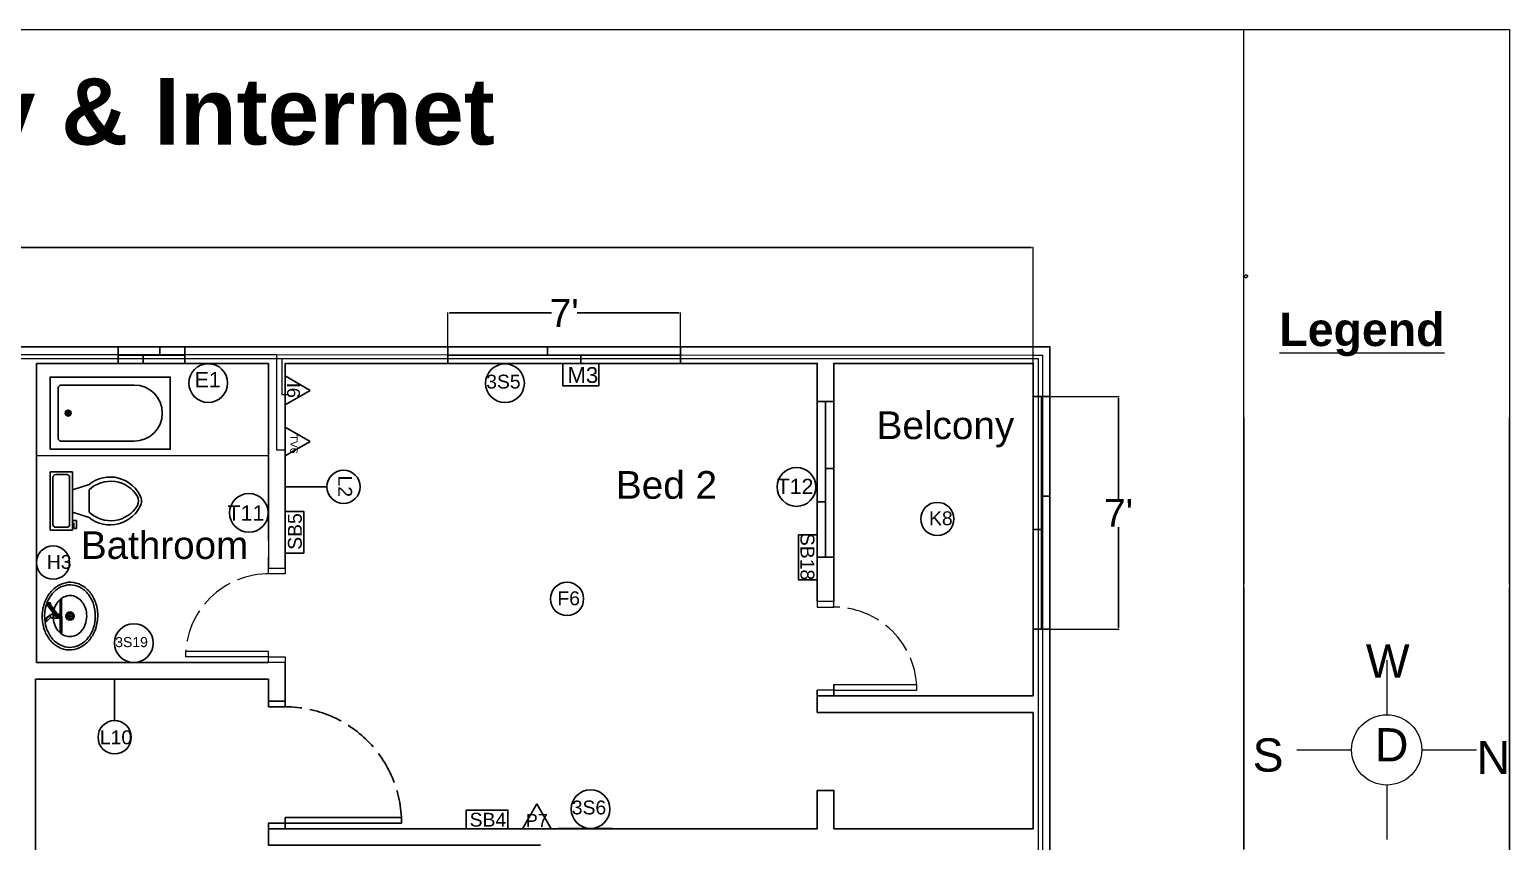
# Model space of a CAD drawing. Header units: inches. Extents: x 1396 to 31789, y 4626 to 27828.
# Drawn here: x 21691 to 22225, y 25589 to 25882 of the extents above; entities that cross this region are included whole.
import ezdxf
from ezdxf.enums import TextEntityAlignment as Align

# ---------------------------------------------------------------- set-up
doc = ezdxf.new("R2010")
doc.units = ezdxf.units.IN
doc.header["$MEASUREMENT"] = 0
doc.linetypes.add('ACAD_ISO02W100', pattern=[15, 12, -3])
doc.layers.add('bath', color=4, linetype='Continuous')
doc.layers.add('freecads.com', color=7, linetype='Continuous')
doc.layers.add('text', color=6, linetype='Continuous', lineweight=9)
doc.styles.add('Arial', font='arial.ttf')
doc.styles.get("Standard").update_dxf_attribs({"font": 'arial.ttf'})
doc.dimstyles.new('civil layout', dxfattribs={"dimtxt": 10, "dimasz": 0.625, "dimexe": 0.18, "dimexo": 0.0625, "dimgap": 0.09, "dimtad": 0, "dimtih": 1, "dimtoh": 1, "dimdec": 1, "dimzin": 0, "dimdsep": 46, "dimlunit": 4, "dimtxsty": 'Standard', "dimcen": 0.09, "dimclrd": 256, "dimclre": 256, "dimclrt": 256, "dimadec": 0, "dimazin": 0, "dimtfac": 1.5, "dimtdec": 1, "dimtofl": 0, "dimtmove": 0, "dimatfit": 0, "dimfxl": 1, "dimtolj": 1, "dimtzin": 0, "dimlwe": -1, "dimarcsym": 0})
picture_1 = doc.add_image_def('image1.png', size_in_pixel=(800, 727))

# ---------------------------------------------------------------- blocks, each defined once
blk = doc.blocks.new('*D199')
at = {"layer": 'Defpoints', "color": 0, "transparency": 16777216}
for p in [(21213.65, 25803.85), (21213.65, 25762), (22053.65, 25762)]:
    blk.add_point(p, dxfattribs=at)
at = {"layer": 'text', "transparency": 16777216}
for p, q in [((21213.65, 25762.06), (21213.65, 25804.03)), ((22053.65, 25762.06), (22053.65, 25804.03))]:
    blk.add_line(p, q, dxfattribs=at)
at = {"layer": 'text', "lineweight": -2, "transparency": 16777216}
for p, q in [((21214.27, 25803.85), (21611.27, 25803.85)), ((22053.02, 25803.85), (21641.44, 25803.85))]:
    blk.add_line(p, q, dxfattribs=at)
at = {"layer": 'text', "transparency": 16777216}
for points in [[(21214.27, 25803.95), (21214.27, 25803.75), (21213.65, 25803.85)], [(22053.02, 25803.95), (22053.02, 25803.75), (22053.65, 25803.85)]]:
    blk.add_solid(points, dxfattribs=at)
at = {"layer": 'text', "transparency": 16777216, "insert": (21626.36, 25803.85), "char_height": 10, "attachment_point": 5}
blk.add_mtext("\\A1;70'6''", dxfattribs=at)
blk = doc.blocks.new('Sink - Oval top')
for p, q in [((-1, 0), (1, 0)), ((0, 1), (0, -1))]:
    blk.add_line(p, q)
at = {"linetype": 'Continuous'}
for points in [[(-12.23, 0.39, 0.117634), (-11.46, -3.36, 0.104469), (-8.88, -6.8, 0.090016), (-5.08, -9.07, 0.08192), (-0.32, -10.02, 0.08192), (4.49, -9.38, 0.090016), (8.42, -7.36, 0.104469), (11.22, -4.09, 0.117634), (12.23, -0.39, 0.117634), (11.46, 3.36, 0.104469), (8.88, 6.8, 0.090016), (5.08, 9.07, 0.08192), (0.32, 10.02, 0.08192), (-4.49, 9.38, 0.090016), (-8.42, 7.36, 0.104469), (-11.22, 4.09, 0.117634)], [(-11.29, 0.16, 0.118622), (-10.52, -3.25, 0.104678), (-8.07, -6.36, 0.089562), (-4.54, -8.37, 0.081185), (-0.13, -9.15, 0.081185), (4.3, -8.49, 0.089562), (7.89, -6.58, 0.104678), (10.42, -3.55, 0.118622), (11.29, -0.16, 0.118622), (10.52, 3.25, 0.104678), (8.07, 6.36, 0.089562), (4.54, 8.37, 0.081185), (0.13, 9.15, 0.081185), (-4.3, 8.49, 0.089562), (-7.89, 6.58, 0.104678), (-10.42, 3.55, 0.118622)], [(-7.42, 0.08, 0.118283), (-6.91, -2.17, 0.104607), (-5.29, -4.21, 0.089718), (-2.97, -5.53, 0.081436), (-0.07, -6.04, 0.081436), (2.84, -5.59, 0.089718), (5.2, -4.33, 0.104607), (6.86, -2.32, 0.118283), (7.42, -0.08, 0.118283), (6.91, 2.17, 0.104607), (5.29, 4.21, 0.089718), (2.97, 5.53, 0.081436), (0.07, 6.04, 0.081436), (-2.84, 5.59, 0.089718), (-5.2, 4.33, 0.104607), (-6.86, 2.32, 0.118283)]]:
    blk.add_lwpolyline(points, format="xyb", close=True, dxfattribs=at)
for radius in [1.5, 1]:
    blk.add_circle((0, 0), radius)
blk = doc.blocks.new('Faucet - single handle front')
for p, q in [((-2, 6), (-2, 5.5)), ((-1, 6), (-2, 6)), ((-0.5, 4), (-2, 5.5)), ((-2, 5.5), (-1, 5.5)), ((-1, 5.5), (-1, 6)), ((0.5, 4), (-1, 6)), ((-1, 5.5), (0.5, 4)), ((-0.75, 3), (0.75, 3)), ((-0.75, 0.5), (-0.75, 3)), ((-0.75, 1), (0.75, 1)), ((-0.5, 4), (0.5, 4)), ((-0.25, 2), (3.75, 5)), ((3.75, 4.5), (-0.25, 1.5)), ((-0.25, 1.5), (-0.25, 2)), ((0.75, 1.5), (-0.25, 1.5)), ((0.75, 1.5), (4.08742, 4.003)), ((0.75, 3), (0.75, 2.7386)), ((0.75, 1.5), (0.75, 0.5)), ((3.75, 4.5), (3.75, 5)), ((3.75, 5), (4.75, 5)), ((3.75, 4), (3.75, 4.5)), ((4.75, 4.5), (3.75, 4.5)), ((4.75, 4), (3.75, 4)), ((4.75, 5), (4.75, 4.5)), ((4.75, 4.5), (4.75, 4))]:
    blk.add_line(p, q)
blk.add_lwpolyline([(-6, 0), (-6, 0.5), (6, 0.5), (6, 0)], close=True)
for centre, start, end in [((1.25426, 3.0302), 151.0646, 180.8629), ((-1.25426, 3.0302), 359.1371, 28.93536)]:
    blk.add_arc(centre, 2.00448, start, end)
blk = doc.blocks.new('Toilet - top')
for p, q in [((9.5, -6), (9.5, -2)), ((-10, -8.5), (-8, -8.5)), ((-10, -9.5), (-10, -8.5)), ((-7, -9.5), (-10, -9.5)), ((-8, -8.5), (-8, -8)), ((-7, -8), (-7, -9.5)), ((-4, -8), (-6, -14)), ((4, -8), (6, -14)), ((4, -14), (-4, -14))]:
    blk.add_line(p, q)
blk.add_lwpolyline([(10.5, -8), (10.5, 0), (-10.5, 0), (-10.5, -8)], close=True)
for points in [[(-9.5, -2), (-9.5, -6)], [(8.5, -1), (-8.5, -1)], [(-8.5, -7), (8.5, -7)]]:
    blk.add_lwpolyline(points)
for centre, radius, start, end in [((-8.62, -1.88), 0.884, 81.8699, 188.1301), ((8.62, -1.88), 0.884, 351.8699, 98.1301), ((-8.62, -6.12), 0.884, 171.8699, 278.1301), ((8.62, -6.12), 0.884, 261.8699, 8.1301), ((3.52, -21.58), 12.17, 141.4691, 247.9714), ((4.2, -21.82), 11.33, 136.3677, 238.9468), ((-3.52, -21.58), 12.17, 292.0284, 38.5307), ((-4.2, -21.82), 11.33, 301.053, 43.6321), ((0, -27.88), 4, 245.7318, 294.2682), ((0, -29), 4, 254.8605, 285.1395)]:
    blk.add_arc(centre, radius, start, end)
blk = doc.blocks.new('Bath Tub - 26 x 60 in.')
for p, q in [((8, -18), (10, -18)), ((9, -17), (9, -19))]:
    blk.add_line(p, q)
blk.add_lwpolyline([(0, -36), (0, 0), (60, 0), (60, -36)], close=True)
for points in [[(4, -30), (4, -6)], [(6, -4), (42, -4)], [(42, -32), (6, -32)]]:
    blk.add_lwpolyline(points)
for radius in [1.5, 1]:
    blk.add_circle((9, -18), radius)
for centre, radius, start, end in [((5.75, -5.75), 1.77, 81.8699, 188.1301), ((42, -18), 14, 270, 90), ((5.75, -30.25), 1.77, 171.8699, 278.1301)]:
    blk.add_arc(centre, radius, start, end)
blk = doc.blocks.new('*D200')
at = {"layer": 'Defpoints', "color": 0, "transparency": 16777216}
for p in [(22059.65, 25750), (22084.45, 25750), (22059.65, 25666)]:
    blk.add_point(p, dxfattribs=at)
at = {"layer": 'text', "transparency": 16777216}
for p, q in [((22059.71, 25750), (22084.63, 25750)), ((22059.71, 25666), (22084.63, 25666))]:
    blk.add_line(p, q, dxfattribs=at)
at = {"layer": 'text', "lineweight": -2, "transparency": 16777216}
for p, q in [((22084.45, 25749.38), (22084.45, 25713.09)), ((22084.45, 25666.63), (22084.45, 25702.91))]:
    blk.add_line(p, q, dxfattribs=at)
at = {"layer": 'text', "transparency": 16777216}
for points in [[(22084.34, 25749.38), (22084.55, 25749.38), (22084.45, 25750)], [(22084.34, 25666.63), (22084.55, 25666.63), (22084.45, 25666)]]:
    blk.add_solid(points, dxfattribs=at)
at = {"layer": 'text', "transparency": 16777216, "insert": (22084.45, 25708), "char_height": 10, "attachment_point": 5}
blk.add_mtext("\\A1;7'", dxfattribs=at)
blk = doc.blocks.new('*D207')
at = {"layer": 'Defpoints', "color": 0, "transparency": 16777216}
for p in [(21926.36, 25780.18), (21842.36, 25765), (21926.36, 25765)]:
    blk.add_point(p, dxfattribs=at)
at = {"layer": 'text', "transparency": 16777216}
for p, q in [((21842.36, 25765.06), (21842.36, 25780.36)), ((21926.36, 25765.06), (21926.36, 25780.36))]:
    blk.add_line(p, q, dxfattribs=at)
at = {"layer": 'text', "lineweight": -2, "transparency": 16777216}
for p, q in [((21842.98, 25780.18), (21879.71, 25780.18)), ((21925.73, 25780.18), (21889.01, 25780.18))]:
    blk.add_line(p, q, dxfattribs=at)
at = {"layer": 'text', "transparency": 16777216}
for points in [[(21842.98, 25780.28), (21842.98, 25780.07), (21842.36, 25780.18)], [(21925.73, 25780.28), (21925.73, 25780.07), (21926.36, 25780.18)]]:
    blk.add_solid(points, dxfattribs=at)
at = {"layer": 'text', "transparency": 16777216, "insert": (21884.36, 25780.18), "char_height": 10, "attachment_point": 5}
blk.add_mtext("\\A1;7'", dxfattribs=at)

msp = doc.modelspace()

# ---------------------------------------------------------------- linework, layer by layer
for p, q in [((21693.83, 25761.49), (21693.83, 25762)), ((21875.99, 25762), (21856.6, 25762)), ((21798.71, 25717.42), (21783.71, 25717.42)), ((21712.32, 25654), (21731.71, 25654)), ((21722.08, 25633.01), (21722.08, 25648.01)), ((21881.76, 25594), (21881.85, 25594)), ((21933.65, 25594), (21881.85, 25594)), ((21882.21, 25594.07), (21901.6, 25594.07)), ((21975.65, 25594), (21933.65, 25594)), ((22053.65, 25594), (21981.65, 25594))]:
    msp.add_line(p, q)
at = {"color": 0}
for p, q in [((21783.65, 25757.44), (21783.65, 25747.07)), ((21783.65, 25757.44), (21792.63, 25752.25)), ((21792.63, 25752.25), (21783.65, 25747.07)), ((21783.65, 25738.94), (21783.65, 25728.57)), ((21783.65, 25738.94), (21792.63, 25733.75)), ((21792.63, 25733.75), (21783.65, 25728.57)), ((21869.26, 25594), (21874.45, 25602.98)), ((21874.45, 25602.98), (21879.63, 25594)), ((21869.26, 25594), (21879.63, 25594))]:
    msp.add_line(p, q, dxfattribs=at)
at = {"color": 143, "true_color": 0x7aafdf}
for p, q in [((21978.62, 25692), (21978.62, 25748.18)), ((21981.65, 25724), (21978.62, 25724)), ((21981.65, 25712), (21981.65, 25724)), ((21975.62, 25692), (21975.62, 25712)), ((21975.62, 25712), (21978.62, 25712)), ((21981.62, 25712), (21981.65, 25712))]:
    msp.add_line(p, q, dxfattribs=at)
at = {"color": 7}
for p, q in [((21777.65, 25654), (21693.83, 25654)), ((21783.65, 25654), (21783.65, 25640))]:
    msp.add_line(p, q, dxfattribs=at)
for points in [[(22059.65, 25156), (21207.65, 25156), (21207.65, 25768), (22059.65, 25768), (22059.65, 25436.43)], [(21440.21, 25768), (21693.31, 25768)], [(21687.65, 25768), (21783.65, 25768)], [(21777.65, 25768), (21981.65, 25768)], [(21777.65, 25768), (21783.65, 25768)], [(21975.65, 25768), (22059.65, 25768), (22059.65, 25636)], [(21975.65, 25768), (21981.65, 25768)], [(22053.65, 25768), (22059.65, 25768), (22059.65, 25762)], [(21693.83, 25762), (21777.65, 25762)], [(21777.65, 25762), (21693.83, 25762)], [(21693.83, 25654), (21693.83, 25761.49)], [(21755.47, 25762), (21777.65, 25762)], [(21777.65, 25697.98), (21777.65, 25762)], [(21783.65, 25762), (21975.65, 25762)], [(21975.65, 25762), (21783.65, 25762)], [(21783.65, 25762), (21975.65, 25762)], [(21783.65, 25697.98), (21783.65, 25762), (21975.65, 25762), (21975.65, 25686)], [(21783.65, 25762), (21783.65, 25697.98)], [(21975.65, 25686), (21975.65, 25762)], [(21981.65, 25762), (22053.65, 25762), (22053.65, 25642)], [(22053.65, 25642), (22053.65, 25762), (21981.65, 25762)], [(21981.65, 25762), (22053.65, 25762), (22053.65, 25642)], [(21981.65, 25762), (21981.65, 25686)], [(21981.65, 25686), (21981.65, 25762), (22053.65, 25762), (22053.65, 25642), (21981.65, 25642), (21981.65, 25646)], [(21783.65, 25703.98), (21783.65, 25697.98)], [(21783.65, 25697.98), (21783.65, 25691.98)], [(21777.65, 25688), (21777.65, 25691.98)], [(21783.65, 25691.98), (21783.65, 25688)], [(21975.65, 25686), (21975.65, 25692)], [(21981.65, 25692), (21981.65, 25686)], [(21975.65, 25682), (21975.65, 25688)], [(21981.65, 25688), (21981.65, 25682)], [(21975.65, 25676), (21975.65, 25682)], [(21981.65, 25682), (21981.65, 25676)], [(21777.65, 25648), (21693.5, 25648)], [(21693.5, 25648), (21693.5, 25560.37)], [(21777.65, 25638), (21777.65, 25648)], [(21975.65, 25644), (21975.65, 25636)], [(21975.65, 25636), (21975.65, 25644)], [(22053.65, 25642), (21975.65, 25642), (21975.65, 25636)], [(21981.65, 25636), (21975.65, 25636), (21975.65, 25642), (21981.65, 25642)], [(22059.65, 25588), (22059.65, 25642)], [(22053.65, 25636), (21981.65, 25636)], [(22053.65, 25636), (22053.65, 25594)], [(22053.65, 25594), (22053.65, 25636)], [(22053.65, 25636), (22053.65, 25594)], [(21975.65, 25606), (21975.65, 25607.79), (21981.65, 25607.79), (21981.65, 25606)], [(21975.65, 25600), (21975.65, 25606)], [(21981.65, 25606), (21981.65, 25600)], [(21975.65, 25600), (21975.65, 25594), (21783.65, 25594), (21783.65, 25598)], [(21975.65, 25594), (21975.65, 25600)], [(21975.65, 25600), (21975.65, 25594)], [(21981.65, 25600), (21981.65, 25594)], [(21981.65, 25600), (21981.65, 25594)], [(21875.76, 25588), (21777.65, 25588), (21777.65, 25596)], [(21875.76, 25594), (21881.76, 25594)], [(22059.65, 25594), (22059.65, 25588)], [(22059.65, 25594), (22059.65, 25588)]]:
    msp.add_lwpolyline(points)
at = {"color": 146, "true_color": 0x105689}
msp.add_lwpolyline([(21747.36, 25768), (21747.36, 25762), (21723.36, 25762), (21723.36, 25768)], close=True, dxfattribs=at)
at = {"color": 165, "true_color": 0x5e67af}
for points in [[(21738.36, 25765), (21738.36, 25768), (21723.36, 25768), (21723.36, 25765)], [(21747.36, 25762), (21747.36, 25765), (21732.36, 25765), (21732.36, 25762)]]:
    msp.add_lwpolyline(points, close=True, dxfattribs=at)
at = {"color": 143, "true_color": 0x7aafdf}
for points in [[(21842.36, 25762), (21926.36, 25762), (21926.36, 25768), (21842.36, 25768)], [(21878.36, 25765), (21926.36, 25765), (21926.36, 25768), (21878.36, 25768)], [(21842.36, 25762), (21890.36, 25762), (21890.36, 25765), (21842.36, 25765)], [(22059.65, 25666), (22059.65, 25750), (22053.65, 25750), (22053.65, 25666)], [(22056.65, 25702), (22056.65, 25750), (22053.65, 25750), (22053.65, 25702)], [(21981.62, 25692), (21981.62, 25748.18), (21975.62, 25748.18), (21975.62, 25692)], [(22059.65, 25666), (22059.65, 25714), (22056.65, 25714), (22056.65, 25666)]]:
    msp.add_lwpolyline(points, close=True, dxfattribs=at)
for points in [[(21926.36, 25768), (21926.36, 25762)], [(21926.36, 25765), (21926.36, 25762)], [(22053.65, 25750), (22059.65, 25750)], [(22056.65, 25750), (22059.65, 25750)]]:
    msp.add_lwpolyline(points, dxfattribs=at)
for points in [[(21883.88, 25762), (21896.83, 25762), (21896.83, 25753.83), (21883.88, 25753.83)], [(21790.38, 25693.45), (21790.38, 25708.51), (21783.65, 25708.51), (21783.65, 25693.45)], [(21968.89, 25700.1), (21968.89, 25683.9), (21975.62, 25683.9), (21975.62, 25700.1)], [(21848.97, 25594), (21864.02, 25594), (21864.02, 25600.73), (21848.97, 25600.73)]]:
    msp.add_lwpolyline(points, close=True)
at = {"color": 1}
for points in [[(21777.65, 25638), (21777.65, 25640), (21783.65, 25640), (21783.65, 25638)], [(21783.65, 25598), (21783.65, 25594), (21777.65, 25594), (21777.65, 25596)]]:
    msp.add_lwpolyline(points, dxfattribs=at)
for points in [[(21783.65, 25640), (21783.65, 25638), (21777.65, 25638), (21777.65, 25640)], [(21783.65, 25596), (21783.65, 25594), (21777.65, 25594), (21777.65, 25596)], [(21825.65, 25598), (21825.65, 25596), (21783.65, 25596), (21783.65, 25598)]]:
    msp.add_lwpolyline(points, close=True, dxfattribs=at)
for centre, radius in [((21755.86, 25754.88), 7), ((21862.97, 25754.83), 7), ((21804.71, 25717.42), 6), ((21968.2, 25717.38), 7), ((21770.54, 25708.01), 7), ((22019.02, 25705.82), 6), ((21699.85, 25690.07), 6), ((21885.36, 25676.95), 6), ((21729.01, 25661), 7), ((21722.08, 25627.01), 6), ((21893.86, 25601.07), 7)]:
    msp.add_circle(centre, radius)
at = {"color": 1, "linetype": 'ACAD_ISO02W100'}
msp.add_arc((21783.65, 25596), 42, 0, 90, dxfattribs=at)
at = {"layer": 'freecads.com', "lineweight": 30}
for p, q in [((22129.69, 25682.2), (22129.69, 25742.5)), ((22225.5, 25742.5), (22225.5, 25682.2)), ((22129.69, 25681.2), (22129.69, 25586.5)), ((22225.5, 25586.5), (22225.5, 25681.2))]:
    msp.add_line(p, q, dxfattribs=at)
at = {"layer": 'text', "color": 0}
for p, q in [((22129.69, 25742.5), (22129.69, 25882.5)), ((22129.69, 25681.2), (22129.69, 25682.2)), ((22181.21, 25654.84), (22181.21, 25635.13)), ((22148.79, 25622.45), (22168.53, 25622.45)), ((22193.89, 25622.45), (22213.63, 25622.45)), ((22181.21, 25609.77), (22181.21, 25590.06))]:
    msp.add_line(p, q, dxfattribs=at)
at = {"layer": 'text', "color": 62, "linetype": 'Continuous'}
for p, q in [((21442.45, 25765.25), (21780.45, 25765.25)), ((21780.45, 25765.25), (21780.45, 25730.75)), ((21780.45, 25765.25), (22053.65, 25765)), ((22053.65, 25765), (22056.95, 25765)), ((22056.95, 25765), (22056.95, 25417)), ((21780.45, 25730.75), (21783.65, 25730.75))]:
    msp.add_line(p, q, dxfattribs=at)
at = {"layer": 'text', "color": 30, "linetype": 'Continuous'}
for p, q in [((21464.95, 25763.75), (21782.45, 25763.75)), ((21782.45, 25763.75), (21782.45, 25750.75)), ((21782.45, 25763.75), (22055.45, 25763.75)), ((22055.45, 25763.75), (22055.45, 25417)), ((21782.45, 25750.75), (21784.95, 25750.75))]:
    msp.add_line(p, q, dxfattribs=at)
at = {"layer": 'text', "color": 7}
for p, q in [((21693.83, 25728.68), (21777.65, 25728.68)), ((21777.65, 25728.68), (21777.65, 25699.98)), ((21777.65, 25697.98), (21777.65, 25691.98))]:
    msp.add_line(p, q, dxfattribs=at)
at = {"layer": 'text', "color": 1}
for p, q in [((21777.65, 25658), (21747.64, 25658)), ((21777.65, 25656), (21747.64, 25656)), ((21981.65, 25646), (22011.65, 25646)), ((21981.65, 25644), (22011.65, 25644))]:
    msp.add_line(p, q, dxfattribs=at)
at = {"layer": 'text', "color": 0}
msp.add_lwpolyline([(21098.93, 25882.5), (22225.5, 25882.5), (22225.5, 25098.39), (21098.93, 25098.39)], close=True, dxfattribs=at)
at = {"layer": 'text', "color": 1}
for points in [[(21777.65, 25686), (21777.65, 25688), (21783.65, 25688), (21783.65, 25686)], [(21981.65, 25674), (21981.65, 25676), (21975.65, 25676), (21975.65, 25674)], [(21783.65, 25656), (21783.65, 25654), (21777.65, 25654), (21777.65, 25658)], [(21975.65, 25644), (21975.65, 25642), (21981.65, 25642), (21981.65, 25646)]]:
    msp.add_lwpolyline(points, dxfattribs=at)
for points in [[(21777.65, 25688), (21783.65, 25688), (21783.65, 25686), (21777.65, 25686)], [(21981.65, 25676), (21975.65, 25676), (21975.65, 25674), (21981.65, 25674)], [(21777.65, 25656), (21783.65, 25656), (21783.65, 25654), (21777.65, 25654)], [(21981.65, 25644), (21975.65, 25644), (21975.65, 25642), (21981.65, 25642)]]:
    msp.add_lwpolyline(points, close=True, dxfattribs=at)
at = {"layer": 'text', "color": 0}
msp.add_circle((22181.21, 25622.45), 12.68, dxfattribs=at)
at = {"layer": 'text', "color": 1, "linetype": 'ACAD_ISO02W100'}
for centre, start, end in [((21777.65, 25656), 89.0452, 180), ((21981.65, 25644), 0, 90.9548)]:
    msp.add_arc(centre, 30, start, end, dxfattribs=at)

# ---------------------------------------------------------------- block references
at = {"layer": 'bath', "xscale": 0.7232314600808181, "yscale": 0.7232314600808181, "zscale": 0.7232314600808181}
msp.add_blockref('Bath Tub - 26 x 60 in.', (21698.79, 25757.05), dxfattribs=at)
at = {"layer": 'bath'}
for name, p, rotation in [('Toilet - top', (21698.83, 25712.32), 89.99999999999999), ('Sink - Oval top', (21705.96, 25670.75), 270.0744224036602), ('Faucet - single handle front', (21702.96, 25670.75), 90.07442240365992)]:
    msp.add_blockref(name, p, dxfattribs=dict(at, rotation=rotation))

# ---------------------------------------------------------------- texts
at = {"color": 0, "style": 'Arial'}
msp.add_text('I6', height=4.666, rotation=270, dxfattribs=at).set_placement((21786.64, 25752.25), align=Align.MIDDLE_CENTER)
for s, rotation, p in [('L2', 270, (21802.78, 25721.49)), ('SB5', 90, (21789.63, 25694.69)), ('SB18', 270, (21969.63, 25700.79))]:
    msp.add_text(s, height=5, rotation=rotation).set_placement(p)
for s, p in [('K8', (22016.02, 25703.57)), ('H3', (21697.59, 25687.81)), ('F6', (21881.88, 25674.69)), ('L10', (21716.74, 25624.48)), ('SB4', (21850.21, 25594.74))]:
    msp.add_text(s, height=5).set_placement(p)
msp.add_text('P7', height=4.666, dxfattribs=at).set_placement((21874.45, 25596.99), align=Align.MIDDLE_CENTER)
at = {"insert": (21885.51, 25760.66), "char_height": 5.729, "attachment_point": 1}
msp.add_mtext_dynamic_manual_height_columns('{\\C1;M3}', width=26.9268, gutter_width=1.15, heights=[0], dxfattribs=at)
at = {"attachment_point": 6}
for s, insert, char_height, width in [('E1', (21760.36, 25756.12), 5.5, 10), ('3S5', (21868.61, 25755.38), 5, 10), ('T12', (21974.3, 25717.59), 5.5, 10), ('T11', (21776.11, 25707.97), 5.5, 10), ('3S19', (21734.08, 25661.33), 3.614, 7.2287), ('3S6', (21899.5, 25601.62), 5, 10)]:
    msp.add_mtext(s, dxfattribs=dict(at, insert=insert, char_height=char_height, width=width))
at = {"layer": 'bath', "color": 4, "linetype": 'ACAD_ISO02W100', "insert": (21788.14, 25736.34), "char_height": 2.7, "attachment_point": 1, "rotation": 270}
msp.add_mtext_dynamic_manual_height_columns('{\\C31;\\c6737150;TV6}', width=7.776, gutter_width=0.9, heights=[2.7], dxfattribs=at)
at = {"layer": 'text', "color": 0, "attachment_point": 1}
for s, width, heights, insert, char_height in [('{\\fArial|b1|i0|c0|p34;Conduit  Layout for Tv & Internet}', 674.9987, [0], (21335.93, 25864.97), 24), ('{\\fArial|b1|i0|c0|p34;\\L\\C256;Legend}', 55.465, [0], (22142.46, 25780.24), 12), ('W', 19.2567, [0], (22173.67, 25660.55), 12), ('S', 14.1665, [0], (22132.81, 25626.61), 12), ('D', 3.2223, [0], (22176.97, 25630.3), 12), ('N', 19.8964, [0.374], (22213.63, 25625.71), 12)]:
    msp.add_mtext_dynamic_manual_height_columns(s, width=width, gutter_width=1, heights=heights, dxfattribs=dict(at, insert=insert, char_height=char_height))
at = {"layer": 'text', "attachment_point": 1}
for s, width, gutter_width, insert, char_height in [('Belcony', 43.4977, 1, (21997.1, 25744.65), 10), ('Bed 2', 41.61, 1, (21903.01, 25723.11), 10), ('Bathroom', 23.8537, 1.42, (21709.92, 25701.36), 9.97)]:
    msp.add_mtext_dynamic_manual_height_columns(s, width=width, gutter_width=gutter_width, heights=[0], dxfattribs=dict(at, insert=insert, char_height=char_height))

# ---------------------------------------------------------------- dimensions: what is measured, and where the dimension line sits
at = {"layer": 'text', "color": 2, "true_color": 0xf1eb1f}
dim = msp.add_linear_dim(base=(21213.65, 25803.85), p1=(22053.65, 25762), p2=(21213.65, 25762), text="<>6''", dimstyle='civil layout', dxfattribs=at)
dim.commit()
dim.dimension.update_dxf_attribs({"geometry": '*D199', "text_midpoint": (21626.36, 25803.85), "dimtype": 160})
at = {"layer": 'text', "color": 7}
dim = msp.add_linear_dim(base=(21926.36, 25780.18), p1=(21842.36, 25765), p2=(21926.36, 25765), dimstyle='civil layout', dxfattribs=at)
dim.commit()
dim.dimension.update_dxf_attribs({"geometry": '*D207', "text_midpoint": (21884.36, 25780.18)})
dim = msp.add_linear_dim(base=(22084.45, 25750), p1=(22059.65, 25666), p2=(22059.65, 25750), angle=90, dimstyle='civil layout', dxfattribs=at)
dim.commit()
dim.dimension.update_dxf_attribs({"geometry": '*D200', "text_midpoint": (22084.45, 25708)})

# ---------------------------------------------------------------- pictures from other files: only their frames are drawn
at = {"layer": 'text', "color": 0}
image = msp.add_image(picture_1, insert=(22130.38, 25792.72), size_in_units=(1, 0.909), rotation=42.263, dxfattribs=at)
image.dxf.flags = 7
image = msp.add_image(picture_1, insert=(22130.38, 25792.72), size_in_units=(1, 0.909), rotation=42.263, dxfattribs=at)
image.dxf.flags = 7

doc.saveas('drawing.dxf')
